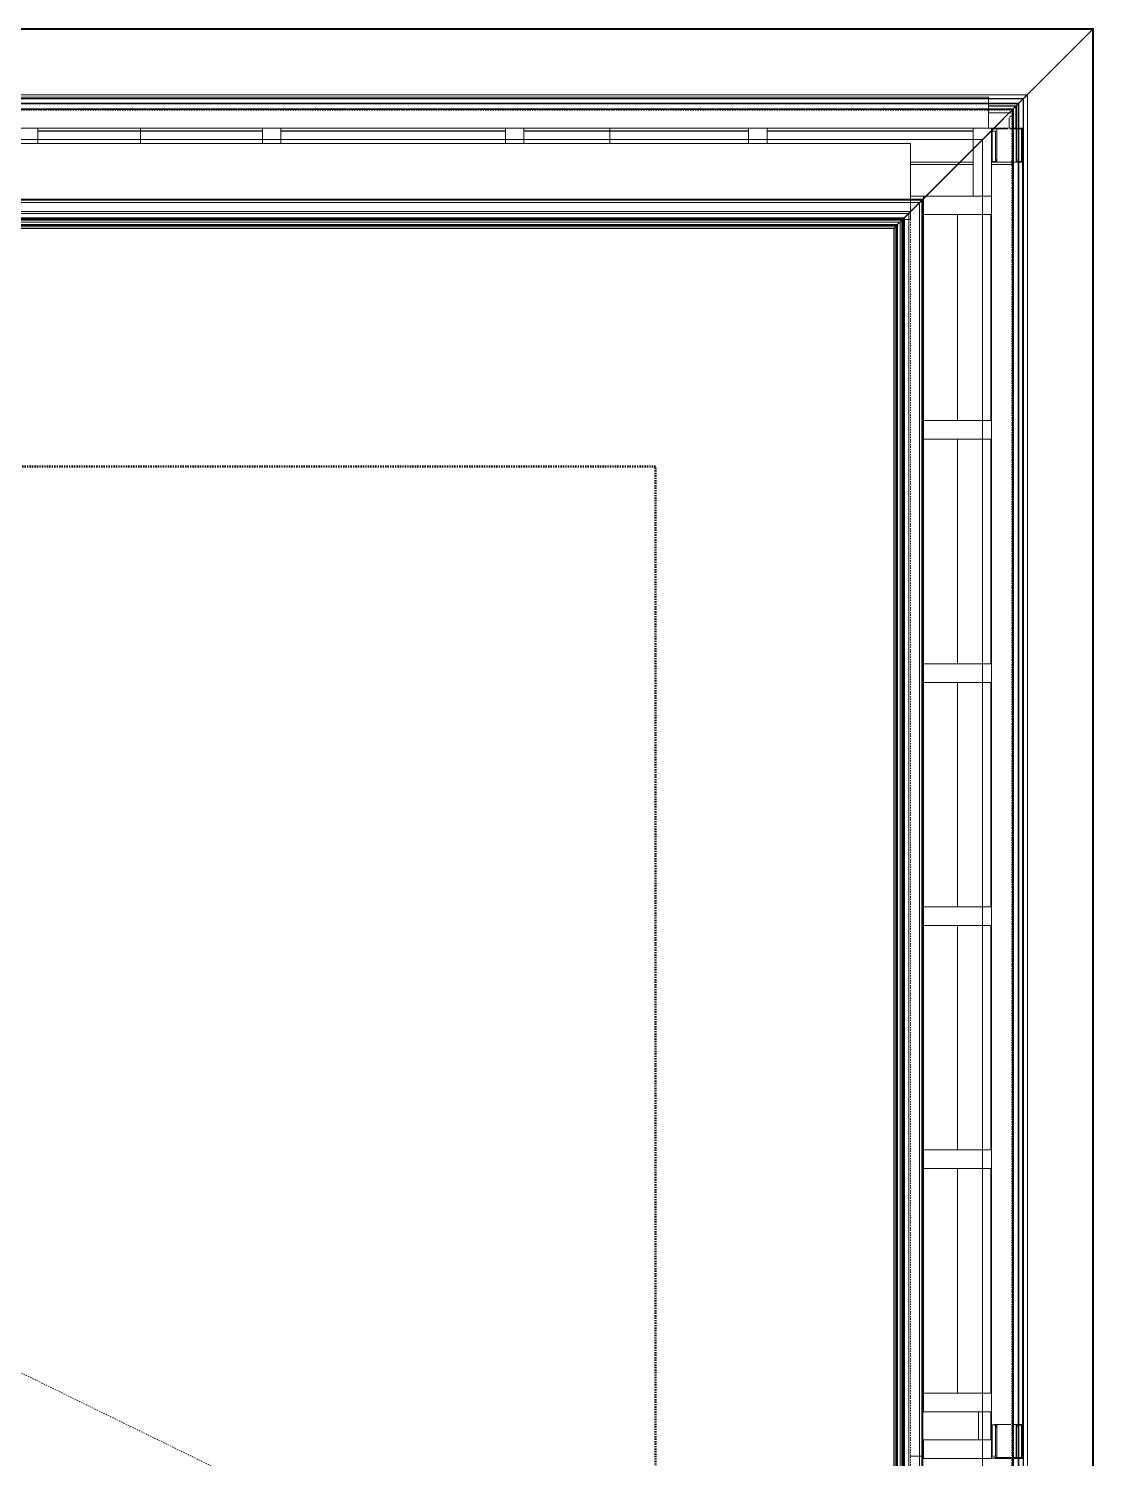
# Model space of a CAD drawing. Header units: inches. Extents: x -4235 to -464, y 9767 to 12269.
# Drawn here: x -2147.6 to -2061.4, y 12009.4 to 12125.2 of the extents above; entities that cross this region are included whole.
import ezdxf

# ---------------------------------------------------------------- set-up
doc = ezdxf.new("R2010")
doc.units = ezdxf.units.IN
doc.header["$MEASUREMENT"] = 0
doc.linetypes.add('Dash 1_16_', pattern=[0.125, 0.0625, -0.0625])
for name, color, linetype, lineweight in [('A-FLOR-1', 192, 'Continuous', 9), ('A-GLAZ-CWMG', 51, 'Continuous', 9), ('A-GLAZ-CWMG-1', 9, 'Continuous', 9), ('A-ROOF-1', 10, 'Dash 1_16_', 9), ('A-ROOF-2', 7, 'Dash 1_16_', 9), ('A-WALL-1', 113, 'Continuous', 9), ('C-PROP-LINE-1', 91, 'Dash 1_16_', 50)]:
    doc.layers.add(name, color=color, linetype=linetype, lineweight=lineweight)

# ---------------------------------------------------------------- blocks, each defined once
blk = doc.blocks.new('Basic Wall _ EXT - FIBER CEMENT - LARGE - ___-2505162-BACKGROUND - ROOF PLAN')
at = {"layer": 'A-WALL-1'}
for p, q in [((-2067.6, 12118.91), (-2069.86, 12118.91)), ((-2067.6, 12118.91), (-2069.86, 12118.91)), ((-2069.86, 12118.88), (-2067.63, 12118.88)), ((-2067.63, 12118.88), (-2069.86, 12118.88)), ((-2069.41, 12117.11), (-2067.96, 12118.55)), ((-2067.96, 12118.55), (-2069.41, 12117.11)), ((-2067.6, 12118.91), (-2067.8, 12118.71)), ((-2067.8, 12118.71), (-2067.63, 12118.88)), ((-2128.66, 12116.87), (-2146.85, 12116.87)), ((-2128.66, 12116.87), (-2146.85, 12116.87)), ((-2146.85, 12116.84), (-2128.66, 12116.84)), ((-2128.66, 12116.84), (-2146.85, 12116.84)), ((-2108.98, 12116.87), (-2127.16, 12116.87)), ((-2108.98, 12116.87), (-2127.16, 12116.87)), ((-2127.16, 12116.84), (-2108.98, 12116.84)), ((-2108.98, 12116.84), (-2127.16, 12116.84)), ((-2089.29, 12116.87), (-2107.48, 12116.87)), ((-2089.29, 12116.87), (-2107.48, 12116.87)), ((-2107.48, 12116.84), (-2089.29, 12116.84)), ((-2089.29, 12116.84), (-2107.48, 12116.84))]:
    blk.add_line(p, q, dxfattribs=at)
blk = doc.blocks.new('Basic Wall _ EXT - FIBER CEMENT - LARGE - ___-2162455-BACKGROUND - ROOF PLAN')
at = {"layer": 'A-WALL-1'}
for p, q in [((-2066.71, 12119.8), (-2369.31, 12119.8)), ((-2067.02, 12119.5), (-2369.31, 12119.5)), ((-2067.05, 12119.46), (-2369.31, 12119.46)), ((-2067.02, 12119.5), (-2069.86, 12119.5)), ((-2067.03, 12119.48), (-2069.86, 12119.48)), ((-2067.06, 12119.46), (-2069.86, 12119.46)), ((-2067.05, 12119.46), (-2069.86, 12119.46)), ((-2067.02, 12119.5), (-2067.39, 12119.12)), ((-2067.39, 12119.12), (-2067.05, 12119.46)), ((-2067.03, 12119.48), (-2067.06, 12119.46)), ((-2066.74, 12119.78), (-2067.02, 12119.5)), ((-2067.02, 12119.5), (-2066.76, 12119.75)), ((-2066.88, 12119.63), (-2067.02, 12119.5)), ((-2067.02, 12119.5), (-2066.9, 12119.61)), ((-2066.77, 12119.75), (-2066.79, 12119.72)), ((-2066.77, 12119.74), (-2066.75, 12119.77)), ((-2069.61, 12116.9), (-2067.96, 12118.55)), ((-2067.96, 12118.55), (-2069.3, 12117.21)), ((-2067.8, 12118.71), (-2067.39, 12119.12)), ((-2067.39, 12119.12), (-2067.8, 12118.71)), ((-2069.3, 12117.21), (-2069.61, 12116.9)), ((-2128.66, 12116.87), (-2146.85, 12116.87)), ((-2128.66, 12116.87), (-2146.85, 12116.87)), ((-2146.85, 12116.84), (-2128.66, 12116.84)), ((-2128.66, 12116.84), (-2146.85, 12116.84)), ((-2108.98, 12116.87), (-2127.16, 12116.87)), ((-2108.98, 12116.87), (-2127.16, 12116.87)), ((-2127.16, 12116.84), (-2108.98, 12116.84)), ((-2108.98, 12116.84), (-2127.16, 12116.84)), ((-2089.29, 12116.87), (-2107.48, 12116.87)), ((-2089.29, 12116.87), (-2107.48, 12116.87)), ((-2107.48, 12116.84), (-2089.29, 12116.84)), ((-2089.29, 12116.84), (-2107.48, 12116.84)), ((-2071.11, 12116.87), (-2087.79, 12116.87)), ((-2071.11, 12116.87), (-2087.79, 12116.87)), ((-2087.79, 12116.84), (-2071.11, 12116.84)), ((-2071.11, 12116.84), (-2087.79, 12116.84))]:
    blk.add_line(p, q, dxfattribs=at)
at = {"layer": 'A-WALL-1', "flags": 128}
for points in [[(-2066.9, 12119.61), (-2066.89, 12119.63), (-2066.86, 12119.65), (-2066.84, 12119.67), (-2066.82, 12119.7), (-2066.79, 12119.72), (-2066.77, 12119.74)], [(-2066.85, 12119.66), (-2066.87, 12119.65), (-2066.88, 12119.63)], [(-2066.79, 12119.72), (-2066.81, 12119.71), (-2066.82, 12119.69), (-2066.84, 12119.68), (-2066.85, 12119.66)], [(-2066.76, 12119.75), (-2066.75, 12119.76), (-2066.75, 12119.77), (-2066.75, 12119.77), (-2066.75, 12119.76), (-2066.76, 12119.76), (-2066.77, 12119.75)], [(-2066.75, 12119.77), (-2066.73, 12119.78), (-2066.72, 12119.79), (-2066.71, 12119.8)], [(-2066.71, 12119.8), (-2066.72, 12119.8), (-2066.72, 12119.79), (-2066.74, 12119.78)]]:
    blk.add_lwpolyline(points, dxfattribs=at)
blk = doc.blocks.new('Basic Wall _ EXT - FIBER CEMENT - SMALL - ___-2145929-BACKGROUND - ROOF PLAN')
at = {"layer": 'A-WALL-1'}
for p, q in [((-2061.36, 12125.15), (-3867.29, 12125.15)), ((-2061.36, 12125.15), (-3867.29, 12125.15)), ((-2061.36, 12125.15), (-2076.8, 12109.71)), ((-3867.21, 12125.07), (-2061.44, 12125.07)), ((-2061.44, 12125.07), (-3867.21, 12125.07)), ((-2076.79, 12109.72), (-2061.44, 12125.07)), ((-2067.39, 12119.12), (-3861.25, 12119.12)), ((-2067.46, 12119.05), (-3861.19, 12119.05)), ((-2067.84, 12118.67), (-3860.81, 12118.67)), ((-2067.92, 12118.59), (-3860.73, 12118.59)), ((-2067.92, 12118.59), (-3860.73, 12118.59)), ((-2068.25, 12118.26), (-2069.36, 12117.15)), ((-2069.31, 12117.21), (-2068.2, 12118.31)), ((-2068.2, 12118.31), (-2068.25, 12118.26)), ((-2068.2, 12118.31), (-2068.17, 12118.35)), ((-2068.17, 12118.35), (-2068.13, 12118.39)), ((-2068.02, 12118.5), (-2068.08, 12118.43)), ((-2067.96, 12118.55), (-2068.02, 12118.5)), ((-2067.85, 12118.66), (-2067.87, 12118.64)), ((-2067.84, 12118.67), (-2067.85, 12118.66)), ((-2067.82, 12118.69), (-2067.84, 12118.68)), ((-2067.84, 12118.68), (-2067.84, 12118.67)), ((-2067.8, 12118.71), (-2067.82, 12118.69)), ((-2067.39, 12119.12), (-2067.8, 12118.71)), ((-2067.8, 12118.71), (-2067.46, 12119.05)), ((-2067.46, 12119.05), (-2067.39, 12119.12)), ((-2069.52, 12116.99), (-2069.46, 12117.05)), ((-2069.36, 12117.15), (-2069.41, 12117.11)), ((-2069.36, 12117.16), (-2069.31, 12117.21)), ((-2070.35, 12116.17), (-3858.3, 12116.17)), ((-2070.35, 12116.17), (-3858.3, 12116.17)), ((-2075.17, 12111.34), (-3853.48, 12111.34)), ((-2075.17, 12111.34), (-3853.48, 12111.34)), ((-2075.25, 12111.26), (-3853.4, 12111.26)), ((-2075.25, 12111.26), (-3853.4, 12111.26)), ((-2075.17, 12111.34), (-2076.73, 12109.78)), ((-2076.67, 12109.84), (-2075.25, 12111.26)), ((-3853.2, 12111.06), (-2075.45, 12111.06)), ((-2075.45, 12111.06), (-3853.2, 12111.06)), ((-3852.33, 12110.19), (-2076.32, 12110.19)), ((-2076.32, 12110.19), (-3852.33, 12110.19)), ((-2076.67, 12109.84), (-3851.97, 12109.84)), ((-2076.72, 12109.79), (-3851.93, 12109.79)), ((-2076.73, 12109.78), (-3851.92, 12109.78)), ((-2076.79, 12109.72), (-3851.85, 12109.72)), ((-2076.8, 12109.72), (-3851.85, 12109.72)), ((-2076.8, 12109.71), (-3851.85, 12109.71)), ((-2076.83, 12109.68), (-3851.82, 12109.68)), ((-2076.86, 12109.65), (-3851.78, 12109.65)), ((-3851.77, 12109.64), (-2076.87, 12109.64)), ((-3851.63, 12109.49), (-2077.02, 12109.49)), ((-2077.23, 12109.28), (-3851.42, 12109.28)), ((-2077.3, 12109.22), (-3851.35, 12109.22)), ((-2077.42, 12109.09), (-3851.22, 12109.09)), ((-2077.53, 12108.98), (-3851.11, 12108.98)), ((-2077.06, 12109.45), (-2077.53, 12108.98)), ((-2077.53, 12108.98), (-2077.42, 12109.09)), ((-2077.42, 12109.09), (-2077.06, 12109.45)), ((-2077.3, 12109.21), (-2077.42, 12109.09)), ((-2077.42, 12109.09), (-2077.34, 12109.17)), ((-2077.06, 12109.45), (-2077.3, 12109.22)), ((-2077.3, 12109.22), (-2077.23, 12109.28)), ((-2077.23, 12109.28), (-2077.06, 12109.45)), ((-2077.06, 12109.45), (-2077.14, 12109.38)), ((-2076.99, 12109.52), (-2076.97, 12109.55)), ((-2076.96, 12109.56), (-2076.91, 12109.6)), ((-2076.91, 12109.6), (-2076.96, 12109.56)), ((-2076.91, 12109.6), (-2076.96, 12109.56)), ((-2076.96, 12109.56), (-2076.91, 12109.6)), ((-2076.94, 12109.58), (-2076.92, 12109.59)), ((-2076.94, 12109.57), (-2076.94, 12109.58)), ((-2076.92, 12109.59), (-2076.9, 12109.61)), ((-2076.9, 12109.61), (-2076.87, 12109.64)), ((-2076.87, 12109.64), (-2076.88, 12109.64)), ((-2076.84, 12109.67), (-2076.87, 12109.65)), ((-2076.87, 12109.65), (-2076.87, 12109.64)), ((-2076.83, 12109.68), (-2076.86, 12109.65)), ((-2076.8, 12109.71), (-2076.84, 12109.67)), ((-2076.73, 12109.78), (-2076.8, 12109.72)), ((-2076.8, 12109.72), (-2076.73, 12109.78)), ((-2076.75, 12109.76), (-2076.8, 12109.72)), ((-2076.8, 12109.71), (-2076.79, 12109.72)), ((-2076.77, 12109.74), (-2076.74, 12109.77)), ((-2076.74, 12109.77), (-2076.71, 12109.8)), ((-2076.72, 12109.79), (-2076.67, 12109.84)), ((-2076.62, 12109.89), (-2076.69, 12109.82))]:
    blk.add_line(p, q, dxfattribs=at)
at = {"layer": 'A-WALL-1', "flags": 128}
for points in [[(-2068.08, 12118.43), (-2068.14, 12118.37), (-2068.2, 12118.31)], [(-2068.13, 12118.39), (-2068.08, 12118.43), (-2068.04, 12118.47)], [(-2068.04, 12118.47), (-2068, 12118.51), (-2067.97, 12118.55), (-2067.94, 12118.57), (-2067.93, 12118.59), (-2067.92, 12118.59)], [(-2067.87, 12118.64), (-2067.91, 12118.6), (-2067.96, 12118.55)], [(-2067.92, 12118.59), (-2067.91, 12118.6), (-2067.9, 12118.62), (-2067.87, 12118.64)], [(-2069.41, 12117.11), (-2069.46, 12117.05), (-2069.52, 12116.99)], [(-2077.14, 12109.38), (-2077.18, 12109.34), (-2077.22, 12109.29), (-2077.26, 12109.25), (-2077.3, 12109.21)], [(-2077.02, 12109.49), (-2077.03, 12109.49), (-2077.04, 12109.47), (-2077.06, 12109.45)], [(-2076.8, 12109.71), (-2076.86, 12109.65), (-2076.91, 12109.6), (-2076.96, 12109.56), (-2076.99, 12109.52), (-2077.01, 12109.5), (-2077.02, 12109.49)], [(-2076.97, 12109.55), (-2076.95, 12109.57), (-2076.94, 12109.57)], [(-2076.88, 12109.64), (-2076.89, 12109.62), (-2076.91, 12109.6)], [(-2076.87, 12109.64), (-2076.83, 12109.68), (-2076.79, 12109.72)], [(-2076.84, 12109.67), (-2076.82, 12109.7), (-2076.8, 12109.71)], [(-2076.79, 12109.72), (-2076.79, 12109.72), (-2076.77, 12109.74)], [(-2076.71, 12109.8), (-2076.67, 12109.85), (-2076.62, 12109.89)]]:
    blk.add_lwpolyline(points, dxfattribs=at)
blk = doc.blocks.new('Basic Wall _ EXT - FIBER CEMENT - LARGE - ___-2505163-BACKGROUND - ROOF PLAN')
at = {"layer": 'A-WALL-1'}
for p, q in [((-2069.41, 12117.11), (-2067.96, 12118.55)), ((-2067.96, 12118.55), (-2069.41, 12117.11)), ((-2067.8, 12118.71), (-2067.6, 12118.91)), ((-2067.63, 12118.88), (-2067.8, 12118.71)), ((-2067.63, 12118.88), (-2067.63, 12117.09)), ((-2067.63, 12117.09), (-2067.63, 12118.88)), ((-2067.6, 12117.09), (-2067.6, 12118.91)), ((-2067.6, 12117.09), (-2067.6, 12118.91)), ((-2067.6, 12114.59), (-2067.6, 12117.03)), ((-2067.6, 12114.59), (-2067.6, 12117.03)), ((-2069.67, 12013.17), (-2069.67, 12010.89)), ((-2069.67, 12010.89), (-2069.67, 12013.17)), ((-2069.64, 12010.89), (-2069.64, 12013.17)), ((-2069.64, 12010.89), (-2069.64, 12013.17)), ((-2067.6, 12009.45), (-2067.6, 12011.89)), ((-2067.6, 12009.45), (-2067.6, 12011.89))]:
    blk.add_line(p, q, dxfattribs=at)
blk = doc.blocks.new('Basic Wall _ EXT - FIBER CEMENT - LARGE - ___-2162456-BACKGROUND - ROOF PLAN')
at = {"layer": 'A-WALL-1'}
for p, q in [((-2067.39, 12119.12), (-2067.02, 12119.5)), ((-2067.05, 12119.46), (-2067.39, 12119.12)), ((-2067.06, 12119.46), (-2067.03, 12119.48)), ((-2067.06, 11246.52), (-2067.06, 12119.46)), ((-2067.05, 11246.51), (-2067.05, 12119.46)), ((-2067.05, 11246.51), (-2067.05, 12119.46)), ((-2067.03, 11246.5), (-2067.03, 12119.48)), ((-2067.02, 12119.5), (-2066.74, 12119.78)), ((-2066.76, 12119.75), (-2067.02, 12119.5)), ((-2067.02, 12119.5), (-2066.88, 12119.63)), ((-2066.9, 12119.61), (-2067.02, 12119.5)), ((-2067.02, 11246.48), (-2067.02, 12119.5)), ((-2067.02, 11246.48), (-2067.02, 12119.5)), ((-2066.89, 12119.63), (-2066.9, 12119.61)), ((-2066.86, 12119.65), (-2066.89, 12119.63)), ((-2066.79, 12119.72), (-2066.77, 12119.75)), ((-2066.77, 12119.74), (-2066.79, 12119.72)), ((-2066.75, 12119.77), (-2066.77, 12119.74)), ((-2066.74, 12119.78), (-2066.72, 12119.79)), ((-2066.71, 11246.18), (-2066.71, 12119.8)), ((-2067.96, 12118.55), (-2069.61, 12116.9)), ((-2069.3, 12117.21), (-2067.96, 12118.55)), ((-2067.8, 12118.71), (-2067.39, 12119.12)), ((-2067.39, 12119.12), (-2067.8, 12118.71)), ((-2069.61, 12116.9), (-2069.3, 12117.21)), ((-2069.67, 12110.09), (-2069.67, 12093.41)), ((-2069.67, 12093.41), (-2069.67, 12110.09)), ((-2069.64, 12093.41), (-2069.64, 12110.09)), ((-2069.64, 12093.41), (-2069.64, 12110.09)), ((-2069.67, 12091.91), (-2069.67, 12073.72)), ((-2069.67, 12073.72), (-2069.67, 12091.91)), ((-2069.64, 12073.72), (-2069.64, 12091.91)), ((-2069.64, 12073.72), (-2069.64, 12091.91)), ((-2069.67, 12072.22), (-2069.67, 12054.04)), ((-2069.67, 12054.04), (-2069.67, 12072.22)), ((-2069.64, 12054.04), (-2069.64, 12072.22)), ((-2069.64, 12054.04), (-2069.64, 12072.22)), ((-2069.67, 12052.54), (-2069.67, 12034.36)), ((-2069.67, 12034.36), (-2069.67, 12052.54)), ((-2069.64, 12034.36), (-2069.64, 12052.54)), ((-2069.64, 12034.36), (-2069.64, 12052.54)), ((-2069.67, 12032.86), (-2069.67, 12014.67)), ((-2069.67, 12014.67), (-2069.67, 12032.86)), ((-2069.64, 12014.67), (-2069.64, 12032.86)), ((-2069.64, 12014.67), (-2069.64, 12032.86)), ((-2069.67, 12013.17), (-2069.67, 12010.89)), ((-2069.67, 12010.89), (-2069.67, 12013.17)), ((-2069.64, 12010.89), (-2069.64, 12013.17)), ((-2069.64, 12010.89), (-2069.64, 12013.17))]:
    blk.add_line(p, q, dxfattribs=at)
at = {"layer": 'A-WALL-1', "flags": 128}
for points in [[(-2066.88, 12119.63), (-2066.87, 12119.65), (-2066.85, 12119.66), (-2066.84, 12119.68), (-2066.82, 12119.69), (-2066.81, 12119.71), (-2066.79, 12119.72)], [(-2066.79, 12119.72), (-2066.82, 12119.7), (-2066.84, 12119.67), (-2066.86, 12119.65)], [(-2066.77, 12119.75), (-2066.76, 12119.76), (-2066.75, 12119.76), (-2066.75, 12119.77), (-2066.75, 12119.77), (-2066.75, 12119.76), (-2066.76, 12119.75)], [(-2066.71, 12119.8), (-2066.72, 12119.79), (-2066.73, 12119.78), (-2066.75, 12119.77)], [(-2066.72, 12119.79), (-2066.72, 12119.8), (-2066.71, 12119.8)]]:
    blk.add_lwpolyline(points, dxfattribs=at)
blk = doc.blocks.new('Basic Wall _ EXT - FIBER CEMENT - SMALL - ___-2145930-BACKGROUND - ROOF PLAN')
at = {"layer": 'A-WALL-1'}
for p, q in [((-2076.8, 12109.71), (-2061.36, 12125.15)), ((-2061.36, 11240.83), (-2061.36, 12125.15)), ((-2061.36, 11240.83), (-2061.36, 12125.15)), ((-2061.44, 12125.07), (-2076.79, 12109.72)), ((-2061.44, 12125.07), (-2061.44, 11240.9)), ((-2061.44, 11240.9), (-2061.44, 12125.07)), ((-2069.36, 12117.15), (-2068.25, 12118.26)), ((-2068.2, 12118.31), (-2069.31, 12117.21)), ((-2068.17, 12118.35), (-2068.2, 12118.31)), ((-2067.92, 11247.39), (-2067.92, 12118.59)), ((-2067.92, 11247.39), (-2067.92, 12118.59)), ((-2067.91, 12118.6), (-2067.87, 12118.64)), ((-2067.87, 12118.64), (-2067.85, 12118.66)), ((-2067.85, 12118.66), (-2067.84, 12118.67)), ((-2067.84, 12118.68), (-2067.82, 12118.69)), ((-2067.84, 12118.67), (-2067.84, 12118.68)), ((-2067.84, 11247.31), (-2067.84, 12118.67)), ((-2067.82, 12118.69), (-2067.8, 12118.71)), ((-2067.8, 12118.71), (-2067.39, 12119.12)), ((-2067.46, 12119.05), (-2067.8, 12118.71)), ((-2067.39, 12119.12), (-2067.46, 12119.05)), ((-2067.46, 11246.93), (-2067.46, 12119.05)), ((-2067.39, 11246.86), (-2067.39, 12119.12)), ((-2069.52, 12116.99), (-2069.46, 12117.05)), ((-2069.46, 12117.05), (-2069.52, 12116.99)), ((-2069.31, 12117.21), (-2069.36, 12117.16)), ((-2070.35, 12109.71), (-2070.35, 12116.17)), ((-2070.35, 11249.81), (-2070.35, 12116.17)), ((-2076.73, 12109.78), (-2075.17, 12111.34)), ((-2075.25, 12111.26), (-2076.67, 12109.84)), ((-2075.25, 11254.71), (-2075.25, 12111.26)), ((-2075.25, 11254.71), (-2075.25, 12111.26)), ((-2075.17, 11254.64), (-2075.17, 12111.34)), ((-2075.17, 11254.64), (-2075.17, 12111.34)), ((-2076.32, 12110.19), (-2076.32, 11255.79)), ((-2076.32, 11255.79), (-2076.32, 12110.19)), ((-2075.45, 12111.06), (-2075.45, 11254.92)), ((-2075.45, 11254.92), (-2075.45, 12111.06)), ((-2077.53, 12108.98), (-2077.06, 12109.45)), ((-2077.42, 12109.09), (-2077.53, 12108.98)), ((-2077.53, 11257), (-2077.53, 12108.98)), ((-2077.06, 12109.45), (-2077.42, 12109.09)), ((-2077.42, 12109.09), (-2077.3, 12109.21)), ((-2077.34, 12109.17), (-2077.42, 12109.09)), ((-2077.42, 11256.89), (-2077.42, 12109.09)), ((-2077.3, 12109.22), (-2077.06, 12109.45)), ((-2077.23, 12109.28), (-2077.3, 12109.22)), ((-2077.3, 11256.76), (-2077.3, 12109.22)), ((-2077.06, 12109.45), (-2077.23, 12109.28)), ((-2077.23, 11256.69), (-2077.23, 12109.28)), ((-2077.14, 12109.38), (-2077.06, 12109.45)), ((-2077.02, 12109.49), (-2077.02, 11256.49)), ((-2076.97, 12109.55), (-2076.99, 12109.52)), ((-2076.95, 12109.57), (-2076.97, 12109.55)), ((-2076.96, 12109.56), (-2076.91, 12109.6)), ((-2076.91, 12109.6), (-2076.96, 12109.56)), ((-2076.91, 12109.6), (-2076.96, 12109.56)), ((-2076.96, 12109.56), (-2076.91, 12109.6)), ((-2076.94, 12109.57), (-2076.95, 12109.57)), ((-2076.92, 12109.59), (-2076.94, 12109.58)), ((-2076.94, 12109.58), (-2076.94, 12109.57)), ((-2076.9, 12109.61), (-2076.92, 12109.59)), ((-2076.91, 12109.6), (-2076.89, 12109.62)), ((-2076.89, 12109.62), (-2076.88, 12109.64)), ((-2076.88, 12109.64), (-2076.87, 12109.64)), ((-2076.87, 12109.64), (-2076.87, 11256.34)), ((-2076.86, 12109.65), (-2076.83, 12109.68)), ((-2076.86, 11256.33), (-2076.86, 12109.65)), ((-2076.84, 12109.67), (-2076.8, 12109.71)), ((-2076.82, 12109.7), (-2076.84, 12109.67)), ((-2076.79, 12109.72), (-2076.83, 12109.68)), ((-2076.83, 11256.29), (-2076.83, 12109.68)), ((-2076.8, 12109.71), (-2076.82, 12109.7)), ((-2076.73, 12109.78), (-2076.8, 12109.72)), ((-2076.8, 12109.72), (-2076.73, 12109.78)), ((-2076.8, 12109.72), (-2076.75, 12109.76)), ((-2076.79, 12109.72), (-2076.8, 12109.71)), ((-2076.8, 11256.26), (-2076.8, 12109.72)), ((-2076.8, 11256.27), (-2076.8, 12109.71)), ((-2076.77, 12109.74), (-2076.79, 12109.72)), ((-2076.79, 12109.72), (-2076.79, 12109.72)), ((-2076.79, 11256.26), (-2076.79, 12109.72)), ((-2076.73, 11256.2), (-2076.73, 12109.78)), ((-2076.67, 12109.84), (-2076.72, 12109.79)), ((-2076.72, 11256.19), (-2076.72, 12109.79)), ((-2076.69, 12109.82), (-2076.62, 12109.89)), ((-2076.67, 11256.14), (-2076.67, 12109.84)), ((-2070.35, 11256.26), (-2070.35, 12109.71))]:
    blk.add_line(p, q, dxfattribs=at)
at = {"layer": 'A-WALL-1', "flags": 128}
for points in [[(-2068.25, 12118.26), (-2068.2, 12118.31), (-2068.14, 12118.37)], [(-2068.04, 12118.47), (-2068.08, 12118.43), (-2068.13, 12118.39), (-2068.17, 12118.35)], [(-2068.14, 12118.37), (-2068.08, 12118.43), (-2068.02, 12118.5), (-2067.96, 12118.55), (-2067.91, 12118.6)], [(-2067.97, 12118.55), (-2068, 12118.51), (-2068.04, 12118.47)], [(-2067.92, 12118.59), (-2067.93, 12118.59), (-2067.94, 12118.57), (-2067.97, 12118.55)], [(-2067.87, 12118.64), (-2067.9, 12118.62), (-2067.91, 12118.6), (-2067.92, 12118.59)], [(-2069.46, 12117.05), (-2069.41, 12117.11), (-2069.36, 12117.15)], [(-2077.3, 12109.21), (-2077.26, 12109.25), (-2077.22, 12109.29), (-2077.18, 12109.34), (-2077.14, 12109.38)], [(-2077.06, 12109.45), (-2077.04, 12109.47), (-2077.03, 12109.49), (-2077.02, 12109.49)], [(-2077.02, 12109.49), (-2077.01, 12109.5), (-2076.99, 12109.52), (-2076.96, 12109.56), (-2076.91, 12109.6), (-2076.86, 12109.65), (-2076.8, 12109.71)], [(-2076.83, 12109.68), (-2076.87, 12109.64), (-2076.9, 12109.61)], [(-2076.87, 12109.64), (-2076.87, 12109.65), (-2076.84, 12109.67)], [(-2076.71, 12109.8), (-2076.74, 12109.77), (-2076.77, 12109.74)], [(-2076.62, 12109.89), (-2076.67, 12109.85), (-2076.71, 12109.8)]]:
    blk.add_lwpolyline(points, dxfattribs=at)
blk = doc.blocks.new('Rectangular Mullion - Profile_Polycarbonate_Upper and left-1873243-BACKGROUND - ROOF PLAN')
at = {"layer": 'A-GLAZ-CWMG'}
for p, q in [((-2069.61, 12114.34), (-2069.46, 12114.34)), ((-2069.46, 12114.34), (-2069.41, 12114.34)), ((-2069.41, 12114.34), (-2069.36, 12114.34)), ((-2069.36, 12114.34), (-2068.76, 12114.34)), ((-2068.76, 12114.34), (-2068.61, 12114.34)), ((-2068.59, 12114.34), (-2068.2, 12114.34)), ((-2068.2, 12114.34), (-2068.14, 12114.34)), ((-2068.14, 12114.34), (-2068.08, 12114.34)), ((-2068.08, 12114.34), (-2068.02, 12114.34)), ((-2068.02, 12114.34), (-2067.96, 12114.34)), ((-2067.8, 12114.34), (-2067.39, 12114.34)), ((-2067.39, 12114.34), (-2067.11, 12114.34)), ((-2067.11, 12114.34), (-2067.11, 12012.14)), ((-2069.61, 12093.41), (-2069.61, 12110.09)), ((-2069.61, 12073.72), (-2069.61, 12091.91)), ((-2069.61, 12054.04), (-2069.61, 12072.22)), ((-2069.61, 12034.36), (-2069.61, 12052.54)), ((-2069.61, 12014.67), (-2069.61, 12032.86)), ((-2069.61, 12012.14), (-2069.61, 12013.17)), ((-2069.52, 12012.14), (-2069.61, 12012.14)), ((-2069.41, 12012.14), (-2069.46, 12012.14)), ((-2068.21, 12012.14), (-2069.36, 12012.14)), ((-2068.15, 12012.14), (-2068.2, 12012.14)), ((-2068.09, 12012.14), (-2068.14, 12012.14)), ((-2068.02, 12012.14), (-2068.08, 12012.14)), ((-2067.39, 12012.14), (-2067.8, 12012.14)), ((-2067.11, 12012.14), (-2067.39, 12012.14))]:
    blk.add_line(p, q, dxfattribs=at)
blk = doc.blocks.new('Rectangular Mullion - Profile_Polycarbonate_Upper and left-2704980-BACKGROUND - ROOF PLAN')
at = {"layer": 'A-GLAZ-CWMG'}
for p, q in [((-2.75, 1), (-2.75, 1.29)), ((-2.75, 1.29), (0, 1.29)), ((-0.06, 1.22), (-2.69, 1.22)), ((-2.69, 1.22), (-2.69, 1)), ((-0.06, 1), (-0.06, 1.22)), ((0, 1.29), (0, 1)), ((-2.75, 0.79), (-2.75, 1)), ((-2.5, 0.79), (-2.75, 0.79)), ((-2.69, 1), (-2.69, 0.85)), ((-2.69, 0.85), (-2.5, 0.85)), ((-2.5, 0.85), (-2.5, 0.79)), ((-0.06, 0.59), (-0.06, 1)), ((-0.06, 0.38), (-0.06, 0.44)), ((-0.06, 0.32), (-0.06, 0.38)), ((-0.06, 0.26), (-0.06, 0.32)), ((-0.06, -0.96), (-0.06, 0.14)), ((0, 1), (0, 0.59)), ((0, 0.44), (0, 0.38)), ((0, 0.38), (0, 0.32)), ((0, 0.32), (0, 0.26)), ((0, 0.14), (0, -0.96)), ((-2.75, -0.96), (-2.75, -0.79)), ((-2.75, -0.79), (-2.5, -0.79)), ((-2.75, -1.01), (-2.75, -0.96)), ((-2.75, -1.06), (-2.75, -1.01)), ((-2.75, -1.21), (-2.75, -1.06)), ((-2.5, -0.85), (-2.69, -0.85)), ((-2.69, -0.85), (-2.69, -0.96)), ((-2.69, -0.96), (-2.69, -1.01)), ((-2.69, -1.01), (-2.69, -1.06)), ((-2.69, -1.06), (-2.69, -1.12)), ((-2.69, -1.15), (-0.16, -1.15)), ((-2.5, -0.79), (-2.5, -0.85)), ((-0.06, -1.01), (-0.06, -0.96)), ((-0.06, -1.06), (-0.06, -1.01)), ((-0.06, -1.15), (-0.06, -1.09)), ((0, -1.03), (0, -1.21))]:
    blk.add_line(p, q, dxfattribs=at)
blk = doc.blocks.new('Rectangular Mullion - Profile_Polycarbonate_right-2704981-BACKGROUND - ROOF PLAN')
at = {"layer": 'A-GLAZ-CWMG'}
for p, q in [((0, 1.29), (-2.75, 1.29)), ((-2.75, 1.29), (-2.75, 1)), ((-2.69, 1), (-2.69, 1.22)), ((-2.69, 1.22), (-0.06, 1.22)), ((-0.06, 1.22), (-0.06, 1)), ((0, 1), (0, 1.29)), ((-2.75, 1), (-2.75, 0.79)), ((-2.75, 0.79), (-2.5, 0.79)), ((-2.69, 0.85), (-2.69, 1)), ((-2.5, 0.85), (-2.69, 0.85)), ((-2.5, 0.79), (-2.5, 0.85)), ((-0.06, 1), (-0.06, 0.59)), ((-0.06, 0.37), (-0.06, 0.32)), ((-0.06, 0.31), (-0.06, 0.26)), ((-0.06, 0.25), (-0.06, 0.2)), ((-0.06, 0.19), (-0.06, -0.96)), ((0, 0.59), (0, 1)), ((0, 0.32), (0, 0.37)), ((0, 0.26), (0, 0.31)), ((0, 0.2), (0, 0.25)), ((0, -0.96), (0, 0.19)), ((-2.5, -0.79), (-2.75, -0.79)), ((-2.75, -0.79), (-2.75, -0.96)), ((-2.75, -1.02), (-2.75, -1.06)), ((-2.75, -1.13), (-2.75, -1.21)), ((-2.69, -0.96), (-2.69, -0.85)), ((-2.69, -0.85), (-2.5, -0.85)), ((-2.69, -1.06), (-2.69, -1.02)), ((-0.06, -1.15), (-2.69, -1.15)), ((-2.5, -0.85), (-2.5, -0.79)), ((-0.06, -1.02), (-0.06, -1.06)), ((0, -1.06), (0, -1.02)), ((0, -1.21), (0, -1.12)), ((-2.75, -1.21), (-1.5, -1.21))]:
    blk.add_line(p, q, dxfattribs=at)
blk = doc.blocks.new('Rectangular Mullion - Profile_Polycarbonate_Upper and left-1873238-BACKGROUND - ROOF PLAN')
at = {"layer": 'A-GLAZ-CWMG'}
for p, q in [((-2174.37, 12119.5), (-2174.37, 12119.59)), ((-2069.86, 12119.59), (-2174.37, 12119.59)), ((-2174.37, 12119.12), (-2174.37, 12119.5)), ((-2069.86, 12119.59), (-2069.86, 12119.5)), ((-2069.86, 12119.5), (-2069.86, 12119.12)), ((-2174.37, 12118.71), (-2174.37, 12119.12)), ((-2174.37, 12118.5), (-2174.37, 12118.55)), ((-2174.37, 12118.44), (-2174.37, 12118.5)), ((-2174.37, 12118.38), (-2174.37, 12118.43)), ((-2174.37, 12118.31), (-2174.37, 12118.37)), ((-2174.37, 12117.11), (-2174.37, 12118.31)), ((-2069.86, 12119.12), (-2069.86, 12118.71)), ((-2069.86, 12118.55), (-2069.86, 12118.5)), ((-2069.86, 12118.5), (-2069.86, 12118.43)), ((-2069.86, 12118.43), (-2069.86, 12118.37)), ((-2069.86, 12118.37), (-2069.86, 12118.31)), ((-2069.86, 12118.31), (-2069.86, 12117.11)), ((-2174.37, 12117.09), (-2168.03, 12117.09)), ((-2166.53, 12117.09), (-2148.35, 12117.09)), ((-2146.85, 12117.09), (-2128.66, 12117.09)), ((-2127.16, 12117.09), (-2108.98, 12117.09)), ((-2107.48, 12117.09), (-2089.29, 12117.09)), ((-2087.79, 12117.09), (-2071.11, 12117.09))]:
    blk.add_line(p, q, dxfattribs=at)
blk = doc.blocks.new('Rectangular Mullion - Stud - Vertical-2193578-BACKGROUND - ROOF PLAN')
at = {"layer": 'A-GLAZ-CWMG'}
for p, q in [((-1.5, -1.06), (-1.5, 2.75)), ((0, 2.75), (0, -2.53)), ((-1.5, -1.83), (-1.5, -1.06)), ((-1.5, -2.65), (-1.5, -1.83)), ((-1.5, -2.71), (-1.5, -2.65)), ((0, -2.75), (-1.5, -2.75)), ((0, -2.56), (0, -2.65)), ((0, -2.65), (0, -2.71))]:
    blk.add_line(p, q, dxfattribs=at)
blk = doc.blocks.new('Rectangular Mullion - Stud - Vertical-V41-BACKGROUND - ROOF PLAN')
at = {"layer": 'A-GLAZ-CWMG'}
for p, q in [((0, -1.83), (0, -1.5)), ((0, -2.65), (0, -1.83)), ((1.5, -1.5), (1.5, -1.83)), ((1.5, -1.83), (1.5, -2.65)), ((0, -2.71), (0, -2.65)), ((1.5, -2.75), (0, -2.75)), ((1.5, -2.65), (1.5, -2.71))]:
    blk.add_line(p, q, dxfattribs=at)
blk = doc.blocks.new('Rectangular Mullion - Stud - Vertical-V42-BACKGROUND - ROOF PLAN')
at = {"layer": 'A-GLAZ-CWMG'}
for p, q in [((0, -1.83), (0, -1.5)), ((0, -2.65), (0, -1.83)), ((1.5, -1.5), (1.5, -1.83)), ((1.5, -1.83), (1.5, -2.65)), ((0, -2.71), (0, -2.65)), ((1.5, -2.75), (0, -2.75)), ((1.5, -2.65), (1.5, -2.71))]:
    blk.add_line(p, q, dxfattribs=at)
blk = doc.blocks.new('Rectangular Mullion - Stud - Base_Head-1769175-BACKGROUND - ROOF PLAN')
at = {"layer": 'A-GLAZ-CWMG-1'}
h = blk.add_hatch(dxfattribs=at)
h.set_pattern_fill('FP_3', color=256, style=0, pattern_type=2)
h.set_pattern_definition([(180, (-2079.453, 12114.339), (-1e-15, -8), [])])
h.paths.add_polyline_path([(-2071.11, 12111.59), (-2071.11, 12117.09), (-2087.79, 12117.05), (-2087.79, 12115.84), (-2076.17, 12115.84), (-2076.17, 12111.59), (-2073.86, 12111.59)], flags=0)
at = {"layer": 'A-GLAZ-CWMG'}
blk.add_line((-2076.17, 12111.59), (-2075.11, 12111.59), dxfattribs=at)
blk = doc.blocks.new('Rectangular Mullion - Stud - Vertical-2193576-BACKGROUND - ROOF PLAN')
at = {"layer": 'A-GLAZ-CWMG'}
for p, q in [((0, -1.83), (0, -1.5)), ((0, -2.65), (0, -1.83)), ((1.5, -1.5), (1.5, -1.83)), ((1.5, -1.83), (1.5, -2.65)), ((0, -2.71), (0, -2.65)), ((1.5, -2.75), (0, -2.75)), ((1.5, -2.65), (1.5, -2.71))]:
    blk.add_line(p, q, dxfattribs=at)
blk = doc.blocks.new('Rectangular Mullion - Stud - Vertical-V43-BACKGROUND - ROOF PLAN')
at = {"layer": 'A-GLAZ-CWMG'}
for p, q in [((0, -1.83), (0, -1.5)), ((0, -2.65), (0, -1.83)), ((1.5, -1.5), (1.5, -1.83)), ((1.5, -1.83), (1.5, -2.65)), ((0, -2.71), (0, -2.65)), ((1.5, -2.75), (0, -2.75)), ((1.5, -2.65), (1.5, -2.71))]:
    blk.add_line(p, q, dxfattribs=at)
blk = doc.blocks.new('Rectangular Mullion - Stud - Base_Head-1740475-BACKGROUND - ROOF PLAN')
at = {"layer": 'A-GLAZ-CWMG-1'}
h = blk.add_hatch(dxfattribs=at)
h.set_pattern_fill('FP_6', color=256, style=0, pattern_type=2)
h.set_pattern_definition([(270, (-2072.361, 12062.38), (8, 5e-16), [])])
h.paths.add_polyline_path([(-2070.75, 12054.04), (-2069.61, 12054.04), (-2069.64, 12072.22), (-2075.11, 12072.22), (-2075.11, 12054.04)], flags=0)
at = {"layer": 'A-GLAZ-CWMG'}
blk.add_line((-2075.11, 12054.04), (-2075.11, 12072.22), dxfattribs=at)
blk = doc.blocks.new('Rectangular Mullion - Stud - Vertical-2193590-BACKGROUND - ROOF PLAN')
at = {"layer": 'A-GLAZ-CWMG'}
for p, q in [((-1.5, 2.01), (-1.5, 2.75)), ((-1.5, 2.75), (0, 2.75)), ((0, 2.75), (0, 2.01)), ((-1.5, -2.75), (-1.5, 2.01)), ((0, 2.01), (0, -2.56)), ((-0.19, -2.75), (-1.47, -2.75)), ((0, -2.75), (-0.18, -2.75)), ((0, -2.57), (0, -2.75))]:
    blk.add_line(p, q, dxfattribs=at)
blk = doc.blocks.new('Rectangular Mullion - Stud - Vertical-1873253-BACKGROUND - ROOF PLAN')
at = {"layer": 'A-GLAZ-CWMG'}
for p, q in [((0, 2.75), (-1.5, 2.75)), ((-1.5, 2.75), (-1.5, 2.01)), ((0, 2.01), (0, 2.75)), ((-1.5, 2.01), (-1.5, -2.75)), ((0, -2.75), (0, 2.01)), ((-1.5, -2.75), (0, -2.75))]:
    blk.add_line(p, q, dxfattribs=at)
blk = doc.blocks.new('Rectangular Mullion - Stud - Vertical-2193588-BACKGROUND - ROOF PLAN')
at = {"layer": 'A-GLAZ-CWMG'}
for p, q in [((0, 2.01), (0, 2.75)), ((0, 2.75), (1.5, 2.75)), ((1.5, 2.75), (1.5, 2.01)), ((0, -2.75), (0, 2.01)), ((1.5, 2.01), (1.5, -2.75)), ((1.5, -2.75), (0, -2.75))]:
    blk.add_line(p, q, dxfattribs=at)
blk = doc.blocks.new('Rectangular Mullion - Stud - Vertical-V45-BACKGROUND - ROOF PLAN')
at = {"layer": 'A-GLAZ-CWMG'}
for p, q in [((0, 2.01), (0, 2.75)), ((0, 2.75), (1.5, 2.75)), ((1.5, 2.75), (1.5, 2.01)), ((0, -2.75), (0, 2.01)), ((1.5, 2.01), (1.5, -2.75)), ((1.5, -2.75), (0, -2.75))]:
    blk.add_line(p, q, dxfattribs=at)
blk = doc.blocks.new('Rectangular Mullion - Stud - Base_Head-1742575-BACKGROUND - ROOF PLAN')
at = {"layer": 'A-GLAZ-CWMG-1'}
h = blk.add_hatch(dxfattribs=at)
h.set_pattern_fill('FP_7', color=256, style=0, pattern_type=2)
h.set_pattern_definition([(270, (-2072.361, 12101.748), (8, 5e-16), [])])
h.paths.add_polyline_path([(-2070.35, 12093.41), (-2069.61, 12093.41), (-2069.64, 12110.09), (-2075.11, 12110.09), (-2075.11, 12093.41), (-2070.75, 12093.41)], flags=0)
at = {"layer": 'A-GLAZ-CWMG'}
for p, q in [((-2075.11, 12109.71), (-2075.11, 12110.09)), ((-2075.11, 12093.41), (-2075.11, 12109.71))]:
    blk.add_line(p, q, dxfattribs=at)
blk = doc.blocks.new('Rectangular Mullion - Stud - Base_Head-1873251-BACKGROUND - ROOF PLAN')
at = {"layer": 'A-GLAZ-CWMG-1'}
h = blk.add_hatch(dxfattribs=at)
h.set_pattern_fill('FP_8', color=256, style=0, pattern_type=2)
h.set_pattern_definition([(270, (-2072.361, 12023.013), (8, 5e-16), [])])
h.paths.add_polyline_path([(-2075.11, 12014.67), (-2069.61, 12014.67), (-2069.64, 12032.86), (-2075.11, 12032.86), (-2075.11, 12022.13)], flags=0)
at = {"layer": 'A-GLAZ-CWMG'}
blk.add_line((-2075.11, 12014.67), (-2075.11, 12032.86), dxfattribs=at)
blk = doc.blocks.new('Family - ___-2835860-BACKGROUND - ROOF PLAN')
at = {"layer": 'C-PROP-LINE-1'}
for p, q in [((-2067.92, 12118.59), (-2523.72, 12118.59)), ((-2067.92, 11247.39), (-2067.92, 12118.59))]:
    blk.add_line(p, q, dxfattribs=at)
blk = doc.blocks.new('Family - ___-2835903-BACKGROUND - ROOF PLAN')
at = {"layer": 'C-PROP-LINE-1'}
for p, q in [((-2096.82, 12089.69), (-3831.82, 12089.69)), ((-2096.82, 11276.29), (-2096.82, 12089.69))]:
    blk.add_line(p, q, dxfattribs=at)
blk = doc.blocks.new('Family - ___-2835932-BACKGROUND - ROOF PLAN')
at = {"layer": 'C-PROP-LINE-1'}
for p, q in [((-2067.92, 12118.59), (-3860.72, 12118.59)), ((-2067.92, 11247.39), (-2067.92, 12118.59))]:
    blk.add_line(p, q, dxfattribs=at)

msp = doc.modelspace()

# ---------------------------------------------------------------- linework, layer by layer
at = {"layer": 'A-FLOR-1'}
msp.add_line((-2070.67, 12010.89), (-2070.67, 12013.17), dxfattribs=at)
at = {"layer": 'A-ROOF-1'}
for p, q in [((-2076.17, 12115.84), (-2369.31, 12115.84)), ((-2076.17, 12115.84), (-2076.17, 12110.35)), ((-2076.17, 12109.71), (-2076.17, 11256.27))]:
    msp.add_line(p, q, dxfattribs=at)
at = {"layer": 'A-ROOF-2'}
msp.add_line((-2077.3, 11981.63), (-2338.11, 12109.21), dxfattribs=at)
at = {"layer": 'A-WALL-1'}
for p, q in [((-2067.92, 12118.59), (-3860.73, 12118.59)), ((-2068.17, 12118.34), (-2069.86, 12118.34)), ((-2068.08, 12118.34), (-2068.14, 12118.34)), ((-2068.02, 12118.34), (-2068.08, 12118.34)), ((-2067.92, 12118.59), (-2067.92, 11247.39)), ((-2138.54, 12117.05), (-2138.54, 12116.99)), ((-2100.51, 12117.05), (-2100.51, 12116.99)), ((-2069.19, 12114.59), (-2069.19, 12117.03)), ((-2068.17, 12117.32), (-2068.17, 12117.96)), ((-2068.17, 12117.09), (-2068.17, 12117.3)), ((-2068.14, 12118), (-2068.08, 12118.06)), ((-2068.06, 12118.07), (-2068.02, 12118.12)), ((-2067.61, 12117.03), (-2067.61, 12114.59)), ((-2146.85, 12116.84), (-2128.66, 12116.84)), ((-2138.54, 12116.99), (-2138.54, 12116.87)), ((-2138.54, 12116.84), (-2138.54, 12115.84)), ((-2127.16, 12116.84), (-2108.98, 12116.84)), ((-2107.48, 12116.84), (-2089.29, 12116.84)), ((-2100.51, 12116.99), (-2100.51, 12116.87)), ((-2100.51, 12116.84), (-2100.51, 12115.84)), ((-2069.52, 12116.84), (-2069.46, 12116.84)), ((-2069.46, 12116.84), (-2069.41, 12116.84)), ((-2069.41, 12116.84), (-2069.36, 12116.84)), ((-2069.36, 12116.84), (-2069.3, 12116.84)), ((-2069.3, 12116.84), (-2069.3, 12114.4)), ((-2369.31, 12115.84), (-2076.17, 12115.84)), ((-2076.17, 12110.35), (-2076.17, 12115.84)), ((-2072.36, 12114.15), (-2076.17, 12114.15)), ((-2071.11, 12114.15), (-2072.36, 12114.15)), ((-2069.61, 12114.15), (-2069.46, 12114.15)), ((-2069.46, 12114.15), (-2069.41, 12114.15)), ((-2069.41, 12114.15), (-2069.36, 12114.15)), ((-2069.36, 12114.15), (-2068.8, 12114.15)), ((-2068.79, 12114.15), (-2068.65, 12114.15)), ((-2068.61, 12114.15), (-2068.2, 12114.15)), ((-2068.2, 12114.15), (-2068.14, 12114.15)), ((-2068.14, 12114.15), (-2068.08, 12114.15)), ((-2068.08, 12114.15), (-2068.02, 12114.15)), ((-2068.02, 12114.15), (-2067.96, 12114.15)), ((-2076.18, 12110.34), (-2340.41, 12110.34)), ((-2076.17, 12109.71), (-2076.17, 12110.34)), ((-2076.8, 12109.71), (-3851.85, 12109.71)), ((-2076.8, 12109.72), (-2076.8, 11256.26)), ((-2076.8, 12109.71), (-2076.75, 12109.71)), ((-2076.69, 12109.71), (-2076.62, 12109.71)), ((-2076.62, 12109.71), (-2076.17, 12109.71)), ((-2069.67, 12013.17), (-2069.67, 12010.89)), ((-2069.64, 12010.89), (-2069.64, 12013.17)), ((-2069.3, 12009.58), (-2069.3, 12012.08)), ((-2069.19, 12009.45), (-2069.19, 12011.89)), ((-2067.61, 12011.89), (-2067.61, 12009.45)), ((-2075.11, 12009.58), (-2076.17, 12009.58)), ((-2069.41, 12009.58), (-2069.46, 12009.58)), ((-2069.41, 12009.58), (-2069.46, 12009.58)), ((-2069.3, 12009.58), (-2069.36, 12009.58)), ((-2069.19, 12009.58), (-2069.36, 12009.58)), ((-2069.19, 12009.58), (-2069.3, 12009.58))]:
    msp.add_line(p, q, dxfattribs=at)

# ---------------------------------------------------------------- block references
at = {"layer": 'A-GLAZ-CWMG'}
for name, p in [('Rectangular Mullion - Profile_Polycarbonate_Upper and left-1873238-BACKGROUND - ROOF PLAN', (0, 0)), ('Rectangular Mullion - Stud - Base_Head-1769175-BACKGROUND - ROOF PLAN', (0, 0)), ('Rectangular Mullion - Profile_Polycarbonate_Upper and left-1873243-BACKGROUND - ROOF PLAN', (0, 0)), ('Rectangular Mullion - Stud - Base_Head-1742575-BACKGROUND - ROOF PLAN', (0, 0)), ('Rectangular Mullion - Stud - Base_Head-1740475-BACKGROUND - ROOF PLAN', (0, 19.68)), ('Rectangular Mullion - Stud - Base_Head-1740475-BACKGROUND - ROOF PLAN', (0, 0)), ('Rectangular Mullion - Stud - Base_Head-1740475-BACKGROUND - ROOF PLAN', (0, -19.68)), ('Rectangular Mullion - Stud - Base_Head-1873251-BACKGROUND - ROOF PLAN', (0, 0))]:
    msp.add_blockref(name, p, dxfattribs=at)
at = {"layer": 'A-GLAZ-CWMG', "extrusion": (0, 0, -1)}
for name, p, rotation in [('Rectangular Mullion - Stud - Vertical-V41-BACKGROUND - ROOF PLAN', (2148.35, 12114.34), 180), ('Rectangular Mullion - Stud - Vertical-V42-BACKGROUND - ROOF PLAN', (2128.66, 12114.34), 180), ('Rectangular Mullion - Stud - Vertical-2193576-BACKGROUND - ROOF PLAN', (2108.98, 12114.34), 180), ('Rectangular Mullion - Stud - Vertical-V43-BACKGROUND - ROOF PLAN', (2089.29, 12114.34), 180), ('Rectangular Mullion - Stud - Vertical-2193578-BACKGROUND - ROOF PLAN', (2069.61, 12114.34), 180), ('Rectangular Mullion - Profile_Polycarbonate_Upper and left-2704980-BACKGROUND - ROOF PLAN', (2068.4, 12117.09), 90), ('Rectangular Mullion - Stud - Vertical-2193590-BACKGROUND - ROOF PLAN', (2072.36, 12111.59), 90.00000000000077), ('Rectangular Mullion - Stud - Vertical-V45-BACKGROUND - ROOF PLAN', (2072.36, 12091.91), 90.00000000000077), ('Rectangular Mullion - Stud - Vertical-V45-BACKGROUND - ROOF PLAN', (2072.36, 12072.22), 90.00000000000077), ('Rectangular Mullion - Stud - Vertical-2193588-BACKGROUND - ROOF PLAN', (2072.36, 12052.54), 90.00000000000077), ('Rectangular Mullion - Stud - Vertical-V45-BACKGROUND - ROOF PLAN', (2072.36, 12032.86), 90.00000000000077), ('Rectangular Mullion - Stud - Vertical-V45-BACKGROUND - ROOF PLAN', (2072.36, 12013.17), 90.00000000000077)]:
    msp.add_blockref(name, p, dxfattribs=dict(at, rotation=rotation))
at = {"layer": 'A-GLAZ-CWMG'}
for name, p, rotation in [('Rectangular Mullion - Profile_Polycarbonate_right-2704981-BACKGROUND - ROOF PLAN', (-2068.4, 12009.39), 270), ('Rectangular Mullion - Stud - Vertical-1873253-BACKGROUND - ROOF PLAN', (-2072.36, 12009.39), 269.9999999999992)]:
    msp.add_blockref(name, p, dxfattribs=dict(at, rotation=rotation))
at = {"layer": 'A-WALL-1'}
for name in ['Basic Wall _ EXT - FIBER CEMENT - SMALL - ___-2145929-BACKGROUND - ROOF PLAN', 'Basic Wall _ EXT - FIBER CEMENT - SMALL - ___-2145930-BACKGROUND - ROOF PLAN', 'Basic Wall _ EXT - FIBER CEMENT - LARGE - ___-2162455-BACKGROUND - ROOF PLAN', 'Basic Wall _ EXT - FIBER CEMENT - LARGE - ___-2162456-BACKGROUND - ROOF PLAN', 'Basic Wall _ EXT - FIBER CEMENT - LARGE - ___-2505162-BACKGROUND - ROOF PLAN', 'Basic Wall _ EXT - FIBER CEMENT - LARGE - ___-2505163-BACKGROUND - ROOF PLAN']:
    msp.add_blockref(name, (0, 0), dxfattribs=at)
at = {"layer": 'C-PROP-LINE-1'}
for name in ['Family - ___-2835860-BACKGROUND - ROOF PLAN', 'Family - ___-2835932-BACKGROUND - ROOF PLAN', 'Family - ___-2835903-BACKGROUND - ROOF PLAN']:
    msp.add_blockref(name, (0, 0), dxfattribs=at)

doc.saveas('drawing.dxf')
